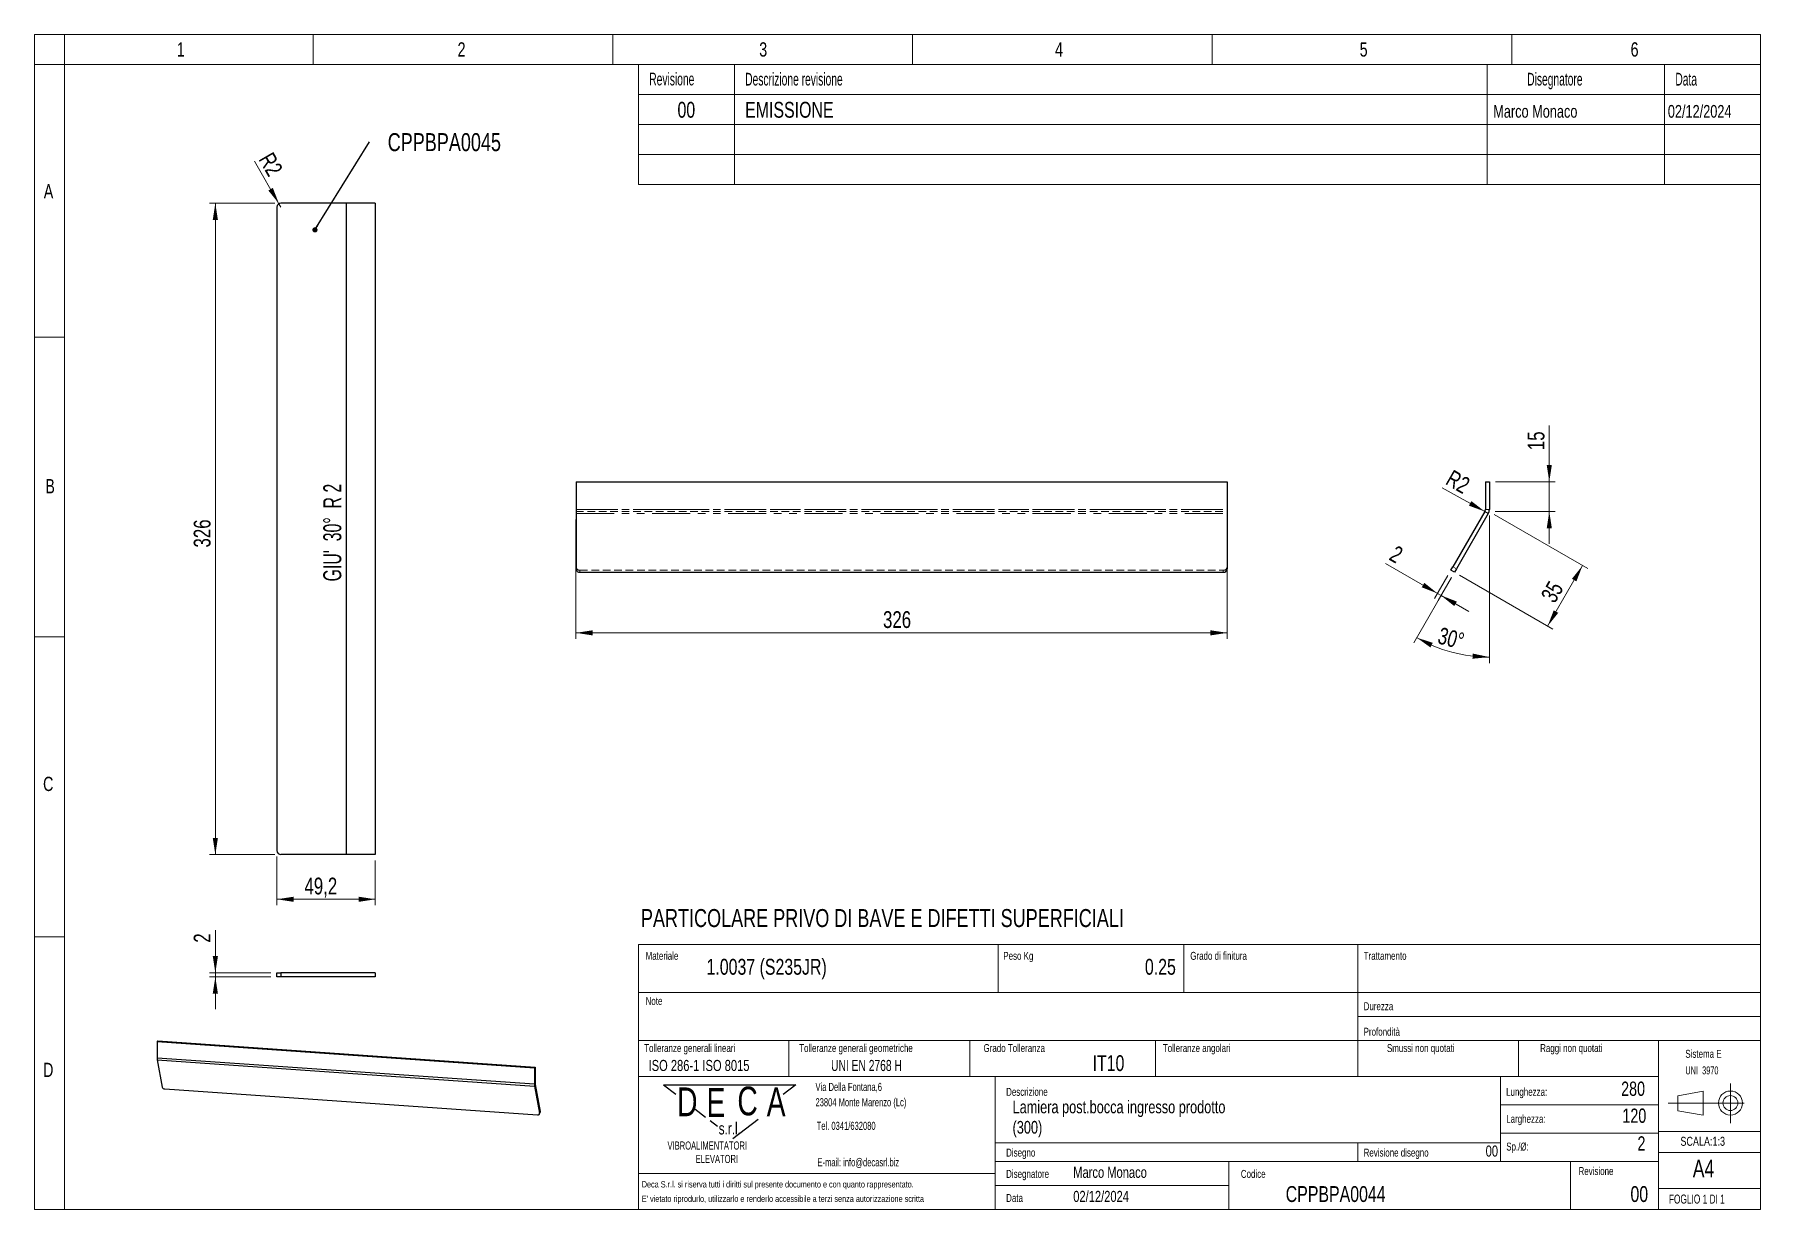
# Model space of a CAD drawing. Header units: millimetres. Extents: x 14 to 878, y 20 to 608.
import ezdxf

# ---------------------------------------------------------------- set-up
doc = ezdxf.new("R2010")
doc.units = ezdxf.units.MM
doc.header["$LTSCALE"] = 3
for name, pattern in [('CENTERX2', [20.32, 12.7, -2.54, 2.54, -2.54]), ('HIDDEN', [1.905, 1.27, -0.635]), ('PHANTOM', [12.7, 6.35, -1.27, 1.27, -1.27, 1.27, -1.27])]:
    doc.linetypes.add(name, pattern=pattern)
doc.layers.add('FORMAT', color=7, linetype='Continuous')
doc.layers.add('TESTO', color=179, linetype='Continuous')
doc.styles.add('SLDTEXTSTYLE0', font='TXT', dxfattribs={"width": 0.75})
doc.styles.add('SLDTEXTSTYLE1', font='TXT', dxfattribs={"width": 0.605})
doc.styles.add('SLDTEXTSTYLE2', font='TXT', dxfattribs={"width": 0.732984})
doc.styles.add('SLDTEXTSTYLE3', font='TXT', dxfattribs={"width": 0.643617})
doc.styles.add('SLDTEXTSTYLE4', font='TXT', dxfattribs={"width": 0.694444})
doc.styles.add('SLDTEXTSTYLE5', font='TXT', dxfattribs={"width": 0.692308})
doc.styles.add('SLDTEXTSTYLE6', font='TXT', dxfattribs={"width": 0.660714})
doc.dimstyles.new('SLDDIMSTYLE0', dxfattribs={"dimtxt": 8.4, "dimasz": 8.4, "dimexe": 0, "dimexo": 0.0625, "dimgap": 2.1, "dimtad": 1, "dimrnd": 1e-09, "dimzin": 12, "dimdsep": 46, "dimtxsty": 'SLDTEXTSTYLE0', "dimsah": 1, "dimcen": 0.09, "dimadec": 0, "dimazin": 3, "dimtfac": 1, "dimtofl": 0, "dimtmove": 0, "dimatfit": 3, "dimfxl": 1, "dimfrac": 2, "dimtolj": 1, "dimtzin": 12, "dimarcsym": 0})
doc.dimstyles.new('SLDDIMSTYLE1', dxfattribs={"dimtxt": 8.4, "dimasz": 8.4, "dimexe": 0, "dimexo": 0.0625, "dimgap": 2.1, "dimtad": 1, "dimdec": 1, "dimrnd": 1e-09, "dimzin": 12, "dimdsep": 46, "dimtxsty": 'SLDTEXTSTYLE0', "dimsah": 1, "dimcen": 0.09, "dimadec": 0, "dimazin": 3, "dimtfac": 1, "dimtdec": 1, "dimtofl": 0, "dimtmove": 0, "dimatfit": 3, "dimfxl": 1, "dimfrac": 2, "dimtolj": 1, "dimtzin": 12, "dimarcsym": 0})
doc.dimstyles.new('SLDDIMSTYLE2', dxfattribs={"dimtxt": 8.4, "dimasz": 8.4, "dimexe": 0, "dimexo": 0.0625, "dimgap": 2.1, "dimtad": 1, "dimdec": 1, "dimrnd": 1e-09, "dimzin": 12, "dimdsep": 46, "dimtxsty": 'SLDTEXTSTYLE0', "dimsah": 1, "dimcen": 0.09, "dimadec": 0, "dimazin": 3, "dimtfac": 1, "dimtdec": 1, "dimtmove": 0, "dimatfit": 0, "dimfxl": 1, "dimfrac": 2, "dimtolj": 1, "dimtzin": 12, "dimarcsym": 0})
doc.dimstyles.new('SLDDIMSTYLE3', dxfattribs={"dimtxt": 8.4, "dimasz": 8.4, "dimexe": 0, "dimexo": 0.0625, "dimgap": 2.1, "dimtad": 1, "dimdec": 4, "dimlfac": 3, "dimzin": 12, "dimdsep": 46, "dimtxsty": 'SLDTEXTSTYLE0', "dimsah": 1, "dimcen": 0.09, "dimazin": 3, "dimtfac": 1, "dimtofl": 0, "dimtmove": 0, "dimatfit": 3, "dimfxl": 1, "dimfrac": 2, "dimtolj": 1, "dimtzin": 12, "dimarcsym": 0})
doc.dimstyles.new('SLDDIMSTYLE4', dxfattribs={"dimtxt": 8.4, "dimasz": 8.4, "dimexe": 0, "dimexo": 0.0625, "dimgap": 2.1, "dimtad": 1, "dimrnd": 1e-09, "dimzin": 12, "dimdsep": 46, "dimtxsty": 'SLDTEXTSTYLE0', "dimsah": 1, "dimcen": 0.09, "dimadec": 0, "dimazin": 3, "dimtfac": 1, "dimtmove": 0, "dimatfit": 0, "dimfxl": 1, "dimfrac": 2, "dimtolj": 1, "dimtzin": 12, "dimarcsym": 0})
doc.dimstyles.new('SLDDIMSTYLE5', dxfattribs={"dimtxt": 8.4, "dimasz": 8.4, "dimexe": 0, "dimexo": 0.0625, "dimgap": 2.1, "dimtad": 1, "dimrnd": 1e-09, "dimzin": 12, "dimdsep": 46, "dimtxsty": 'SLDTEXTSTYLE0', "dimsah": 1, "dimcen": 0, "dimadec": 0, "dimazin": 3, "dimtfac": 1, "dimtofl": 0, "dimtmove": 1, "dimatfit": 3, "dimfxl": 1, "dimfrac": 2, "dimtolj": 1, "dimtzin": 12, "dimarcsym": 0})
doc.dimstyles.new('SLDDIMSTYLE6', dxfattribs={"dimtxt": 8.4, "dimasz": 8.4, "dimexe": 0, "dimexo": 0.0625, "dimgap": 2.1, "dimtad": 1, "dimrnd": 1e-09, "dimzin": 12, "dimdsep": 46, "dimtxsty": 'SLDTEXTSTYLE0', "dimsah": 1, "dimcen": 0, "dimadec": 0, "dimazin": 3, "dimtfac": 1, "dimtofl": 0, "dimtmove": 0, "dimatfit": 3, "dimfxl": 1, "dimfrac": 2, "dimtolj": 1, "dimtzin": 12, "dimarcsym": 0})
doc.dimstyles.new('SLDDIMSTYLE7', dxfattribs={"dimtxt": 0.18, "dimasz": 2.584615, "dimexe": 0, "dimexo": 0.0625, "dimgap": 0, "dimtad": 0, "dimtih": 1, "dimtoh": 1, "dimdec": 0, "dimrnd": 1e-09, "dimzin": 0, "dimdsep": 46, "dimtxsty": 'Standard', "dimblk1": 'DOT', "dimblk2": 'DOT', "dimsah": 1, "dimcen": 0.09, "dimadec": 0, "dimazin": 0, "dimtfac": 2.584615, "dimtdec": 0, "dimtofl": 0, "dimtmove": 0, "dimatfit": 3, "dimldrblk": 'DOT', "dimfxl": 1, "dimfrac": 2, "dimtolj": 1, "dimtzin": 0, "dimarcsym": 0})

# ---------------------------------------------------------------- blocks, each defined once
blk = doc.blocks.new('SW_NOTE_0')
at = {"color": 0, "linetype": 'Continuous', "lineweight": 0, "insert": (0, 116), "char_height": 90, "attachment_point": 1, "style": 'SLDTEXTSTYLE0'}
blk.add_mtext('PARTICOLARE PRIVO DI BAVE E DIFETTI SUPERFICIALI', dxfattribs=at)
blk = doc.blocks.new('Particolare privo di bave e dif.sup.')
at = {"color": 7, "linetype": 'Continuous', "lineweight": 0}
blk.add_blockref('SW_NOTE_0', (8.2, -5.8), dxfattribs=at)
blk = doc.blocks.new('_D')
at = {"color": 7, "linetype": 'Continuous', "lineweight": 0}
for p, q in [((284.58, 365.09), (284.58, 305.37)), ((610.58, 365.09), (610.58, 305.37)), ((284.58, 308.37), (610.58, 308.37))]:
    blk.add_line(p, q, dxfattribs=at)
at = {"color": 7, "linetype": 'Continuous', "lineweight": 18}
for points in [[(284.58, 308.37), (292.98, 307.08), (292.98, 309.66)], [(610.58, 308.37), (602.18, 309.66), (602.18, 307.08)]]:
    blk.add_solid(points, dxfattribs=at)
at = {"color": 7, "linetype": 'Continuous', "lineweight": 18, "insert": (438.27, 319.2), "char_height": 8.4, "attachment_point": 1, "style": 'SLDTEXTSTYLE0'}
blk.add_mtext('326', dxfattribs=at)
blk = doc.blocks.new('_D_1')
at = {"color": 7, "linetype": 'Continuous', "lineweight": 0}
for p, q in [((744.26, 367.55), (791.05, 340.54)), ((726.89, 337.19), (773.56, 310.24)), ((788.45, 342.04), (770.96, 311.74))]:
    blk.add_line(p, q, dxfattribs=at)
at = {"color": 7, "linetype": 'Continuous', "lineweight": 18}
for points in [[(788.45, 342.04), (783.13, 335.41), (785.37, 334.12)], [(770.96, 311.74), (776.28, 318.37), (774.04, 319.66)]]:
    blk.add_solid(points, dxfattribs=at)
at = {"color": 7, "linetype": 'Continuous', "lineweight": 18, "insert": (767.23, 326.93), "char_height": 8.4, "attachment_point": 1, "rotation": 60, "style": 'SLDTEXTSTYLE0'}
blk.add_mtext('35', dxfattribs=at)
blk = doc.blocks.new('_D_2')
at = {"color": 7, "linetype": 'Continuous', "lineweight": 0}
for p, q in [((771.8, 384.02), (771.8, 412.21)), ((744.8, 384.02), (774.8, 384.02)), ((771.8, 369.05), (771.8, 384.02)), ((744.66, 369.05), (774.8, 369.05)), ((771.8, 369.05), (771.8, 352.9))]:
    blk.add_line(p, q, dxfattribs=at)
at = {"color": 7, "linetype": 'Continuous', "lineweight": 18}
for points in [[(771.8, 384.02), (773.09, 392.42), (770.51, 392.42)], [(771.8, 369.05), (770.51, 360.65), (773.09, 360.65)]]:
    blk.add_solid(points, dxfattribs=at)
at = {"color": 7, "linetype": 'Continuous', "lineweight": 18, "insert": (760.97, 399.8), "char_height": 8.4, "attachment_point": 1, "rotation": 90, "style": 'SLDTEXTSTYLE0'}
blk.add_mtext('15', dxfattribs=at)
blk = doc.blocks.new('_D_3')
at = {"color": 7, "linetype": 'Continuous', "lineweight": 0}
for p, q in [((741.8, 367.09), (741.8, 293.23)), ((722.79, 336.09), (703.91, 303.38))]:
    blk.add_line(p, q, dxfattribs=at)
at = {"color": 7, "linetype": 'Continuous', "lineweight": 18}
blk.add_arc((741.8, 369.02), 72.79, 240, 270, dxfattribs=at)
for points in [[(705.41, 305.98), (712.33, 301.05), (713.49, 303.36)], [(741.8, 296.23), (733.49, 298), (733.34, 295.42)]]:
    blk.add_solid(points, dxfattribs=at)
at = {"color": 7, "linetype": 'Continuous', "lineweight": 18, "insert": (717.6, 311.35), "char_height": 8.4, "attachment_point": 1, "rotation": 345, "style": 'SLDTEXTSTYLE0'}
blk.add_mtext('30°', dxfattribs=at)
blk = doc.blocks.new('_D_4')
at = {"color": 7, "linetype": 'Continuous', "lineweight": 0}
for p, q in [((715.86, 328.09), (689.87, 343.1)), ((721.06, 337.09), (714.36, 325.49)), ((722.79, 336.09), (716.1, 324.49)), ((717.6, 327.09), (715.86, 328.09)), ((717.6, 327.09), (731.58, 319.01))]:
    blk.add_line(p, q, dxfattribs=at)
at = {"color": 7, "linetype": 'Continuous', "lineweight": 18}
for points in [[(715.86, 328.09), (709.23, 333.41), (707.94, 331.17)], [(717.6, 327.09), (724.22, 321.77), (725.52, 324.01)]]:
    blk.add_solid(points, dxfattribs=at)
at = {"color": 7, "linetype": 'Continuous', "lineweight": 18, "insert": (695.29, 352.48), "char_height": 8.4, "attachment_point": 1, "rotation": 330, "style": 'SLDTEXTSTYLE0'}
blk.add_mtext('2', dxfattribs=at)
blk = doc.blocks.new('_D_5')
at = {"color": 7, "linetype": 'Continuous', "lineweight": 0}
blk.add_line((739.53, 369.09), (718.11, 380.93), dxfattribs=at)
at = {"color": 7, "linetype": 'Continuous', "lineweight": 18}
blk.add_solid([(739.53, 369.09), (732.81, 374.28), (731.56, 372.02)], dxfattribs=at)
at = {"color": 7, "linetype": 'Continuous', "lineweight": 18, "insert": (723.53, 390.31), "char_height": 8.4, "attachment_point": 1, "rotation": 330, "style": 'SLDTEXTSTYLE0'}
blk.add_mtext('R2', dxfattribs=at)
blk = doc.blocks.new('_D_6')
at = {"color": 7, "linetype": 'Continuous', "lineweight": 0}
for p, q in [((133.9, 523.38), (101.04, 523.38)), ((104.04, 523.38), (104.04, 197.38)), ((133.9, 197.38), (101.04, 197.38))]:
    blk.add_line(p, q, dxfattribs=at)
at = {"color": 7, "linetype": 'Continuous', "lineweight": 18}
for points in [[(104.04, 523.38), (102.74, 514.98), (105.33, 514.98)], [(104.04, 197.38), (105.33, 205.78), (102.74, 205.78)]]:
    blk.add_solid(points, dxfattribs=at)
at = {"color": 7, "linetype": 'Continuous', "lineweight": 18, "insert": (93.21, 351.07), "char_height": 8.4, "attachment_point": 1, "rotation": 90, "style": 'SLDTEXTSTYLE0'}
blk.add_mtext('326', dxfattribs=at)
blk = doc.blocks.new('_D_7')
at = {"color": 7, "linetype": 'Continuous', "lineweight": 0}
for p, q in [((134.9, 196.38), (134.9, 172.03)), ((184.12, 194.38), (184.12, 172.03)), ((134.9, 175.03), (184.12, 175.03))]:
    blk.add_line(p, q, dxfattribs=at)
at = {"color": 7, "linetype": 'Continuous', "lineweight": 18}
for points in [[(134.9, 175.03), (143.3, 173.74), (143.3, 176.32)], [(184.12, 175.03), (175.72, 176.32), (175.72, 173.74)]]:
    blk.add_solid(points, dxfattribs=at)
at = {"color": 7, "linetype": 'Continuous', "lineweight": 18, "insert": (148.65, 185.86), "char_height": 8.4, "attachment_point": 1, "style": 'SLDTEXTSTYLE0'}
blk.add_mtext('49,2', dxfattribs=at)
blk = doc.blocks.new('_D_8')
at = {"color": 7, "linetype": 'Continuous', "lineweight": 0}
for q in [(123.64, 544.34), (136.9, 521.38)]:
    blk.add_line((135.9, 523.11), q, dxfattribs=at)
at = {"color": 7, "linetype": 'Continuous', "lineweight": 18}
blk.add_solid([(135.9, 523.11), (132.82, 531.03), (130.58, 529.74)], dxfattribs=at)
at = {"color": 7, "linetype": 'Continuous', "lineweight": 18, "insert": (132.75, 549.6), "char_height": 8.4, "attachment_point": 1, "rotation": 300, "style": 'SLDTEXTSTYLE0'}
blk.add_mtext('R2', dxfattribs=at)
blk = doc.blocks.new('SW_NOTE_0_1')
at = {"color": 0, "linetype": 'Continuous', "lineweight": 0, "insert": (37.46, 4.38), "char_height": 9, "attachment_point": 2, "style": 'SLDTEXTSTYLE0'}
blk.add_mtext('CPPBPA0045', dxfattribs=at)
blk = doc.blocks.new('_Dot')
at = {"color": 0, "linetype": 'ByBlock', "lineweight": -2}
blk.add_line((-0.5, 0), (-1, 0), dxfattribs=at)
at = {"color": 0, "linetype": 'ByBlock', "const_width": 0.5}
blk.add_lwpolyline([(-0.25, 0, 1), (0.25, 0, 1)], format="xyb", close=True, dxfattribs=at)
blk = doc.blocks.new('_D_9')
at = {"color": 7, "linetype": 'Continuous', "lineweight": 0}
for p, q in [((104.04, 138.19), (104.04, 159.51)), ((131.9, 138.19), (101.04, 138.19)), ((131.9, 136.19), (101.04, 136.19)), ((104.04, 136.19), (104.04, 138.19)), ((104.04, 136.19), (104.04, 120.04))]:
    blk.add_line(p, q, dxfattribs=at)
at = {"color": 7, "linetype": 'Continuous', "lineweight": 18}
for points in [[(104.04, 138.19), (105.33, 146.59), (102.74, 146.59)], [(104.04, 136.19), (102.74, 127.79), (105.33, 127.79)]]:
    blk.add_solid(points, dxfattribs=at)
at = {"color": 7, "linetype": 'Continuous', "lineweight": 18, "insert": (93.21, 153.3), "char_height": 8.4, "attachment_point": 1, "rotation": 90, "style": 'SLDTEXTSTYLE0'}
blk.add_mtext('2', dxfattribs=at)

msp = doc.modelspace()

# ---------------------------------------------------------------- linework, layer by layer
at = {"color": 7, "linetype": 'Continuous', "lineweight": 18}
for p, q in [((13.521642, 592.794797), (13.521642, 607.794797)), ((13.521642, 607.794797), (28.521642, 607.794797)), ((28.521642, 607.794797), (877.521642, 607.794797)), ((28.521642, 592.794797), (28.521642, 607.794797)), ((153.021642, 607.794797), (153.021642, 592.794797)), ((303.021642, 607.794797), (303.021642, 592.794797)), ((453.021642, 607.794797), (453.021642, 592.794797)), ((603.021642, 607.794797), (603.021642, 592.794797)), ((753.021642, 607.794797), (753.021642, 592.794797)), ((877.521642, 607.794797), (877.521642, 592.794797)), ((13.521642, 19.794797), (13.521642, 592.794797)), ((13.521642, 592.794797), (28.521642, 592.794797)), ((28.521642, 19.794797), (28.521642, 592.794797)), ((28.521642, 592.794797), (877.521642, 592.794797)), ((877.521642, 592.794797), (315.921642, 592.794797)), ((315.921642, 592.794797), (877.521642, 592.794797)), ((315.921642, 577.794797), (315.921642, 592.794797)), ((315.921642, 592.794797), (877.521642, 592.794797)), ((363.921642, 577.794797), (363.921642, 592.794797)), ((740.75738, 577.794797), (740.75738, 592.794797)), ((829.521642, 577.794797), (829.521642, 592.794797)), ((877.521642, 19.794797), (877.521642, 592.794797)), ((877.521642, 577.794797), (877.521642, 592.794797)), ((877.521642, 577.794797), (877.521642, 592.794797)), ((315.921642, 577.794797), (877.521642, 577.794797)), ((315.921642, 577.794797), (315.921642, 532.794797)), ((363.921642, 577.794797), (363.921642, 532.794797)), ((740.75738, 577.794797), (740.75738, 532.794797)), ((829.521642, 577.794797), (829.521642, 532.794797)), ((877.521642, 577.794797), (877.521642, 532.794797)), ((877.521642, 577.794797), (877.521642, 532.794797)), ((315.921642, 562.794797), (877.521642, 562.794797)), ((315.921642, 547.794797), (877.521642, 547.794797)), ((315.921642, 532.794797), (877.521642, 532.794797)), ((28.521642, 456.294797), (13.521642, 456.294797)), ((28.521642, 306.294797), (13.521642, 306.294797)), ((28.521642, 156.294797), (13.521642, 156.294797)), ((315.888582, 152.402315), (315.888582, 19.802315)), ((315.888582, 152.402315), (877.489434, 152.402315)), ((495.888582, 152.402315), (495.888582, 128.402315)), ((588.888582, 152.402315), (588.888582, 128.402315)), ((675.888582, 128.402315), (675.888582, 152.402315)), ((877.489434, 152.402315), (877.489434, 19.802315)), ((877.521642, 152.394797), (877.521642, 19.794797)), ((315.888582, 128.402315), (877.489434, 128.402315)), ((675.888582, 128.402315), (675.888582, 104.399575)), ((675.888582, 116.402315), (877.489434, 116.402315)), ((315.888582, 104.399575), (877.489434, 104.399575)), ((391.088159, 104.399575), (391.088159, 86.402315)), ((481.680661, 104.399575), (481.680661, 86.402315)), ((574.620919, 104.399575), (574.620919, 86.402315)), ((675.937913, 104.399575), (675.937913, 86.402315)), ((756.323331, 104.399575), (756.323331, 86.402315)), ((826.488582, 104.399575), (826.488582, 19.802315)), ((315.888582, 86.402315), (494.388582, 86.402315)), ((494.388582, 86.402315), (494.388582, 19.802315)), ((494.388582, 86.402315), (826.488582, 86.402315)), ((747.38123, 86.402315), (747.38123, 72.202315)), ((848.913756, 78.98703), (836.151434, 76.73703)), ((848.913756, 78.98703), (848.852692, 66.98703)), ((747.38123, 72.202315), (747.38123, 58.002315)), ((747.38123, 72.202315), (826.488582, 72.202315)), ((836.151434, 76.73703), (836.151434, 69.23703)), ((848.852692, 66.98703), (836.151434, 69.23703)), ((494.388582, 53.102315), (747.38123, 53.102315)), ((675.937913, 53.102315), (675.937913, 43.802315)), ((747.38123, 58.002315), (747.38123, 43.802315)), ((747.38123, 58.002315), (826.488582, 58.002315)), ((826.488582, 58.802315), (877.489434, 58.802315)), ((826.489434, 58.802315), (877.489434, 58.802315)), ((826.489434, 58.802315), (826.489434, 19.802315)), ((494.388582, 43.802315), (826.488582, 43.802315)), ((611.451343, 43.802315), (611.451343, 19.802315)), ((782.407414, 43.802315), (782.407414, 19.802315)), ((826.489434, 48.302315), (877.489434, 48.302315)), ((315.888582, 37.802315), (494.585069, 37.802315)), ((611.451343, 31.802315), (494.388582, 31.802315)), ((826.489434, 30.302315), (877.489434, 30.302315)), ((13.521642, 19.794797), (28.521642, 19.794797)), ((28.521642, 19.794797), (877.521642, 19.794797)), ((315.888582, 19.802315), (877.489434, 19.802315)), ((315.889434, 19.802315), (877.489434, 19.802315)), ((315.920791, 19.794797), (877.521642, 19.794797))]:
    msp.add_line(p, q, dxfattribs=at)
at = {"color": 7, "linetype": 'Continuous', "lineweight": 25}
for p, q in [((134.901265, 521.376453), (134.901265, 199.376453)), ((184.118085, 523.376453), (136.901265, 523.376453)), ((184.118085, 523.376453), (184.118085, 197.376453)), ((284.58347, 384.016938), (610.58347, 384.016938)), ((284.58347, 384.016938), (284.58347, 370.088734)), ((610.58347, 384.016938), (610.58347, 370.088734)), ((739.800679, 384.016938), (739.800679, 370.088734)), ((739.800679, 384.016938), (741.800679, 384.016938)), ((741.800679, 384.016938), (741.800679, 370.088734)), ((284.58347, 370.088734), (284.58347, 368.088734)), ((284.58347, 368.088734), (284.58347, 340.420779)), ((610.58347, 370.088734), (610.58347, 368.088734)), ((610.58347, 368.088734), (610.58347, 340.420779)), ((739.53273, 369.088734), (723.558628, 341.420779)), ((741.264781, 368.088734), (725.290679, 340.420779)), ((286.58347, 338.688728), (608.58347, 338.688728)), ((722.558628, 339.688728), (723.558628, 341.420779)), ((724.290679, 338.688728), (722.558628, 339.688728)), ((725.290679, 340.420779), (724.290679, 338.688728)), ((184.118085, 197.376453), (136.901265, 197.376453)), ((134.901265, 136.194111), (134.901265, 138.194111)), ((134.901265, 138.194111), (136.901265, 138.194111)), ((136.901265, 136.194111), (134.901265, 136.194111)), ((136.901265, 138.194111), (136.901265, 136.194111)), ((184.118085, 138.194111), (136.901265, 138.194111)), ((184.118085, 136.194111), (136.901265, 136.194111)), ((184.118085, 138.194111), (184.118085, 136.194111)), ((75.179274, 104.118963), (74.868691, 103.818963)), ((74.868691, 103.818963), (74.868691, 95.746796)), ((74.868691, 103.818963), (263.803783, 90.716248)), ((75.179274, 104.118963), (264.114365, 91.016248)), ((74.868691, 95.746796), (263.803783, 82.644081)), ((74.951911, 94.66807), (263.887003, 81.565355)), ((74.951911, 94.66807), (77.432552, 81.02907)), ((264.114365, 91.016248), (263.803783, 90.716248)), ((263.803783, 90.716248), (263.803783, 82.644081)), ((264.114365, 91.016248), (264.114365, 82.944081)), ((78.746955, 80.094865), (265.363824, 67.152919)), ((263.803783, 82.644081), (264.114365, 82.944081)), ((264.155976, 82.404718), (263.887003, 81.565355)), ((263.887003, 81.565355), (266.367644, 67.926354)), ((264.155976, 82.404718), (266.636617, 68.765717)), ((266.351293, 67.640543), (266.620266, 68.479906)), ((266.367644, 67.926354), (266.636617, 68.765717))]:
    msp.add_line(p, q, dxfattribs=at)
at = {"color": 7, "linetype": 'Continuous'}
msp.add_line((169.519675, 523.376453), (169.519675, 197.376453), dxfattribs=at)
at = {"color": 8, "linetype": 'PHANTOM', "lineweight": 18}
for p, q in [((284.58347, 370.088734), (610.58347, 370.088734)), ((284.58347, 368.088734), (610.58347, 368.088734)), ((741.264781, 368.088734), (739.53273, 369.088734)), ((739.800679, 370.088734), (741.800679, 370.088734)), ((723.558628, 341.420779), (725.290679, 340.420779))]:
    msp.add_line(p, q, dxfattribs=at)
at = {"color": 7, "linetype": 'HIDDEN', "lineweight": 18}
for p, q in [((284.58347, 370.088734), (610.58347, 370.088734)), ((284.58347, 369.088734), (610.58347, 369.088734)), ((739.53273, 369.088734), (741.264781, 368.088734)), ((741.800679, 370.088734), (739.800679, 370.088734)), ((286.58347, 339.688728), (608.58347, 339.688728)), ((286.58347, 338.688728), (286.58347, 339.688728)), ((608.58347, 339.688728), (608.58347, 338.688728)), ((725.290679, 340.420779), (723.558628, 341.420779))]:
    msp.add_line(p, q, dxfattribs=at)
at = {"color": 7, "linetype": 'CENTERX2', "lineweight": 18}
for p, q in [((862.469906, 82.828893), (862.469906, 63.044241)), ((831.290644, 73.072855), (871.7836, 73.072855))]:
    msp.add_line(p, q, dxfattribs=at)
at = {"color": 7, "linetype": 'Continuous', "lineweight": 25, "flags": 128}
for points in [[(265.363824, 67.152919), (265.586972, 67.153643), (265.795576, 67.187151), (265.981621, 67.252154), (266.137956, 67.346157), (266.258574, 67.465545), (266.338839, 67.60573), (266.375668, 67.761327), (266.367644, 67.926354)], [(266.636617, 68.765717), (266.644641, 68.60069), (266.620266, 68.479906)]]:
    msp.add_lwpolyline(points, dxfattribs=at)
at = {"color": 7, "linetype": 'Continuous', "lineweight": 18}
for radius in [6, 3.75]:
    msp.add_circle((862.469906, 73.072855), radius, dxfattribs=at)
at = {"color": 7, "linetype": 'Continuous', "lineweight": 25}
for centre, radius, start, end in [((136.901265, 521.376453), 2, 90, 180), ((737.800679, 370.088734), 2, 330, 0), ((737.800679, 370.088734), 4, 330, 0), ((286.45847, 340.565116), 1.880547, 184.401949652, 273.811261049), ((608.70847, 340.565116), 1.880547, 266.188738951, 355.598050348), ((136.901265, 199.376453), 2, 180, 270), ((81.070827, 95.682699), 6.202468, 179.407884883, 189.415026984), ((78.751955, 81.493668), 1.398811, 199.398581492, 269.7952123), ((270.005919, 82.579983), 6.202468, 179.407884883, 189.415026984), ((267.215434, 82.912032), 3.101234, 179.407884883, 189.415026984)]:
    msp.add_arc(centre, radius, start, end, dxfattribs=at)
at = {"color": 7, "linetype": 'HIDDEN', "lineweight": 18}
for centre, start, end in [((286.45847, 341.565116), 184.401949652, 273.811261049), ((608.70847, 341.565116), 266.188738951, 355.598050348)]:
    msp.add_arc(centre, 1.880547, start, end, dxfattribs=at)
at = {"layer": 'TESTO'}
for p, q in [((328.343185, 82.226339), (394.556372, 82.226339)), ((328.343185, 82.226339), (334.572343, 77.440982)), ((394.556372, 82.226339), (388.272551, 77.398989)), ((344.031735, 70.174098), (349.452908, 66.009451)), ((351.745802, 64.283769), (355.40991, 61.416206)), ((375.738019, 64.877242), (363.145397, 55.203352))]:
    msp.add_line(p, q, dxfattribs=at)

# ---------------------------------------------------------------- block references
at = {"color": 7, "linetype": 'Continuous', "lineweight": 0}
msp.add_blockref('SW_NOTE_0_1', (181.214617, 554.060325), dxfattribs=at)
at = {"color": 7, "linetype": 'Continuous', "xscale": 0.1, "yscale": 0.1, "zscale": 0.1}
msp.add_blockref('Particolare privo di bave e dif.sup.', (316.27265, 159.111008), dxfattribs=at)

# ---------------------------------------------------------------- texts
at = {"color": 7, "linetype": 'Continuous', "lineweight": 0}
for s, insert, char_height, attachment_point, style in [('1', (84.768782, 603.903924), 7.14375, 1, 'SLDTEXTSTYLE0'), ('2', (225.307915, 603.903924), 7.14375, 1, 'SLDTEXTSTYLE0'), ('3', (376.302169, 603.903924), 7.14375, 1, 'SLDTEXTSTYLE0'), ('4', (524.381512, 603.903924), 7.14375, 1, 'SLDTEXTSTYLE0'), ('5', (676.88137, 603.903924), 7.14375, 1, 'SLDTEXTSTYLE0'), ('6', (812.507676, 603.903924), 7.14375, 1, 'SLDTEXTSTYLE0'), ('Revisione', (321.260145, 588.68121), 6.35, 1, 'SLDTEXTSTYLE1'), ('Descrizione revisione', (369.266094, 588.626257), 6.35, 1, 'SLDTEXTSTYLE1'), ('Disegnatore', (760.744324, 588.626257), 6.35, 1, 'SLDTEXTSTYLE1'), ('Data', (834.900138, 588.626257), 6.35, 1, 'SLDTEXTSTYLE1'), ('00', (335.38392, 574.103562), 7.9375, 1, 'SLDTEXTSTYLE0'), ('EMISSIONE', (369.266094, 574.103562), 7.9375, 1, 'SLDTEXTSTYLE0'), ('Marco Monaco', (743.75646, 572.524598), 6.35, 1, 'SLDTEXTSTYLE0'), ('02/12/2024', (831.14417, 572.524598), 6.35, 1, 'SLDTEXTSTYLE0'), ('A', (18.1448, 532.921609), 7.14375, 1, 'SLDTEXTSTYLE0'), ('B', (18.93855, 385.336725), 7.14375, 1, 'SLDTEXTSTYLE0'), ('C', (17.800842, 236.338048), 7.14375, 1, 'SLDTEXTSTYLE0'), ('Materiale', (319.435807, 148.720539), 3.96875, 1, 'SLDTEXTSTYLE0'), ('Peso Kg', (498.497091, 148.720539), 3.96875, 1, 'SLDTEXTSTYLE0'), ('Grado di finitura', (592.085009, 148.720539), 3.96875, 1, 'SLDTEXTSTYLE0'), ('Trattamento', (678.888582, 148.720539), 3.96875, 1, 'SLDTEXTSTYLE0'), ('1.0037 (S235JR)', (349.922022, 145.210791), 7.9375, 1, 'SLDTEXTSTYLE0'), ('0.25', (584.867294, 145.210791), 7.9375, 3, 'SLDTEXTSTYLE0'), ('Note', (319.435807, 126.121106), 3.96875, 1, 'SLDTEXTSTYLE0'), ('Durezza', (678.861788, 123.48712), 3.96875, 1, 'SLDTEXTSTYLE0'), ('Profondità', (678.861788, 110.728609), 3.96875, 1, 'SLDTEXTSTYLE0'), ('Tolleranze generali lineari', (318.72462, 102.560971), 3.96875, 1, 'SLDTEXTSTYLE0'), ('Tolleranze generali geometriche', (396.317835, 102.560971), 3.96875, 1, 'SLDTEXTSTYLE0'), ('Grado Tolleranza', (488.597637, 102.560971), 3.96875, 1, 'SLDTEXTSTYLE0'), ('IT10', (543.162111, 97.00884), 7.9375, 1, 'SLDTEXTSTYLE0'), ('Tolleranze angolari', (578.360009, 102.560971), 3.96875, 1, 'SLDTEXTSTYLE0'), ('Smussi non quotati', (690.539324, 102.560971), 3.96875, 1, 'SLDTEXTSTYLE0'), ('Raggi non quotati', (767.227256, 102.560971), 3.96875, 1, 'SLDTEXTSTYLE0'), ('Sistema E', (839.903022, 99.670197), 3.96875, 1, 'SLDTEXTSTYLE0'), ('D', (17.800842, 93.215613), 7.14375, 1, 'SLDTEXTSTYLE0'), ('ISO 286-1 ISO 8015', (320.917092, 94.640393), 5.55625, 1, 'SLDTEXTSTYLE0'), ('UNI EN 2768 H', (412.26186, 94.640393), 5.55625, 1, 'SLDTEXTSTYLE5'), ('UNI  3970', (839.903022, 91.37853), 3.96875, 1, 'SLDTEXTSTYLE4'), ('Descrizione', (499.910404, 80.641379), 3.96875, 1, 'SLDTEXTSTYLE0'), ('Lunghezza:', (750.190644, 80.641379), 3.96875, 1, 'SLDTEXTSTYLE0'), ('280', (819.728739, 83.799308), 7.14375, 3, 'SLDTEXTSTYLE0'), ('Lamiera post.bocca ingresso prodotto', (503.120797, 74.286875), 6.35, 1, 'SLDTEXTSTYLE0'), ('120', (820.355313, 70.297125), 7.14375, 3, 'SLDTEXTSTYLE0'), ('(300)', (503.120797, 64.099131), 6.35, 1, 'SLDTEXTSTYLE0'), ('Larghezza:', (750.238434, 67.139195), 3.96875, 1, 'SLDTEXTSTYLE0'), ('00', (746.143085, 51.813292), 5.55625, 3, 'SLDTEXTSTYLE0'), ('Sp./Ø:', (750.238434, 53.256864), 3.96875, 1, 'SLDTEXTSTYLE0'), ('2', (819.930252, 56.414794), 7.14375, 3, 'SLDTEXTSTYLE0'), ('SCALA:1:3', (837.440574, 56.161471), 4.5, 1, 'SLDTEXTSTYLE0'), ('Disegno', (499.910404, 50.234327), 3.96875, 1, 'SLDTEXTSTYLE0'), ('Revisione disegno', (678.861788, 50.234327), 3.96875, 1, 'SLDTEXTSTYLE0'), ('A4', (843.644482, 44.681571), 8.73125, 1, 'SLDTEXTSTYLE0'), ('Disegnatore', (499.910404, 39.590335), 3.96875, 1, 'SLDTEXTSTYLE0'), ('Marco Monaco', (533.49735, 41.169299), 5.55625, 1, 'SLDTEXTSTYLE0'), ('Codice', (617.390915, 39.590335), 3.96875, 1, 'SLDTEXTSTYLE0'), ('Revisione', (786.438793, 41.005039), 3.96875, 1, 'SLDTEXTSTYLE0'), ('Deca S.r.l. si riserva tutti i diritti sul presente documento e con quanto rappresentato.', (317.513328, 33.978058), 3.175, 1, 'SLDTEXTSTYLE0'), ("E' vietato riprodurlo, utilizzarlo e renderlo accessibile a terzi senza autorizzazione scritta", (317.513328, 26.744725), 3.175, 1, 'SLDTEXTSTYLE0'), ('Data', (499.910404, 27.534207), 3.96875, 1, 'SLDTEXTSTYLE0'), ('02/12/2024', (533.49735, 29.113172), 5.55625, 1, 'SLDTEXTSTYLE0'), ('CPPBPA0044', (639.852741, 31.481619), 7.9375, 1, 'SLDTEXTSTYLE0'), ('00', (821.284623, 31.481619), 7.9375, 3, 'SLDTEXTSTYLE0'), ('FOGLIO 1 DI 1', (831.658984, 27.25576), 4.5, 1, 'SLDTEXTSTYLE5')]:
    msp.add_mtext(s, dxfattribs=dict(at, insert=insert, char_height=char_height, attachment_point=attachment_point, style=style))
at = {"color": 7, "linetype": 'Continuous', "lineweight": 0, "insert": (158.085118, 358.535827), "char_height": 9, "attachment_point": 2, "rotation": 90, "style": 'SLDTEXTSTYLE6'}
msp.add_mtext("GIU'  30°  R 2", dxfattribs=at)
at = {"layer": 'FORMAT', "char_height": 4.05, "attachment_point": 1, "style": 'SLDTEXTSTYLE3'}
for s, insert in [('Via Della Fontana,6', (404.465917, 83.158722)), ('23804 Monte Marenzo (Lc)', (404.465917, 75.479438)), ('Tel. 0341/632080', (405.068626, 63.680008)), ('VIBROALIMENTATORI', (330.395182, 53.822855)), ('ELEVATORI', (344.466376, 47.096595)), ('E-mail: info@decasrl.biz', (405.457596, 45.428839))]:
    msp.add_mtext(s, dxfattribs=dict(at, insert=insert))
at = {"layer": 'TESTO', "attachment_point": 1, "style": 'SLDTEXTSTYLE2'}
for s, insert, char_height in [('D', (335.217122, 80.867872), 14.4), ('E', (349.922022, 80.549254), 14.4), ('C', (365.368738, 81.287871), 14.4), ('A', (380.06184, 80.867872), 14.4), ('s.r.l.', (356.029556, 63.340701), 6)]:
    msp.add_mtext(s, dxfattribs=dict(at, insert=insert, char_height=char_height))

# ---------------------------------------------------------------- dimensions: what is measured, and where the dimension line sits
at = {"color": 7, "linetype": 'Continuous', "lineweight": 18}
for center, mpoint, dimstyle, picture, middle in [((136.901265, 521.376453), (135.901265, 523.108504), 'SLDDIMSTYLE6', '_D_8', (126.40173, 539.562264)), ((737.800679, 370.088734), (739.53273, 369.088734), 'SLDDIMSTYLE5', '_D_5', (722.960963, 378.656496))]:
    dim = msp.add_radius_dim(center=center, mpoint=mpoint, dimstyle=dimstyle, dxfattribs=at)
    dim.commit()
    dim.dimension.update_dxf_attribs({"geometry": picture, "text_midpoint": middle, "dimtype": 164})
for base, p1, p2, angle, dimstyle, picture, middle in [((104.03524, 197.376453), (136.901265, 523.376453), (136.901265, 197.376453), 90, 'SLDDIMSTYLE0', '_D_6', (104.03524, 360.376453)), ((771.800679, 384.016938), (741.664382, 369.053458), (741.800679, 384.016938), 90, 'SLDDIMSTYLE2', '_D_2', (771.800679, 406.005635)), ((770.961753, 311.743171), (741.664382, 369.053458), (724.290679, 338.688728), 60, 'SLDDIMSTYLE1', '_D_1', (779.707623, 326.891462)), ((715.863025, 328.091602), (724.290679, 338.688728), (722.558628, 339.688728), 330, 'SLDDIMSTYLE4', '_D_4', (692.558628, 341.546402)), ((104.03524, 138.194111), (134.901265, 136.194111), (134.901265, 138.194111), 90, 'SLDDIMSTYLE4', '_D_9', (104.03524, 156.403774))]:
    dim = msp.add_linear_dim(base=base, p1=p1, p2=p2, angle=angle, dimstyle=dimstyle, dxfattribs=at)
    dim.commit()
    dim.dimension.update_dxf_attribs({"geometry": picture, "text_midpoint": middle, "dimtype": 160})
dim = msp.add_angular_dim_2l(base=(722.960933, 298.706048), line1=((741.800679, 370.088734), (741.800679, 384.016938)), line2=((724.290679, 338.688728), (741.264781, 368.088734)), dimstyle='SLDDIMSTYLE3', dxfattribs=at)
dim.commit()
dim.dimension.update_dxf_attribs({"geometry": '_D_3', "text_midpoint": (722.960933, 298.706048), "dimtype": 162})
for base, p1, p2, dimstyle, picture, middle in [((610.58347, 308.371046), (284.58347, 368.088734), (610.58347, 368.088734), 'SLDDIMSTYLE0', '_D', (447.58347, 308.371046)), ((184.118085, 175.030501), (134.901265, 199.376453), (184.118085, 197.376453), 'SLDDIMSTYLE1', '_D_7', (159.509675, 175.030501))]:
    dim = msp.add_linear_dim(base=base, p1=p1, p2=p2, dimstyle=dimstyle, dxfattribs=at)
    dim.commit()
    dim.dimension.update_dxf_attribs({"geometry": picture, "text_midpoint": middle, "dimtype": 160})

# ---------------------------------------------------------------- leaders
at = {"color": 7, "linetype": 'Continuous', "lineweight": 0}
msp.add_leader([(153.90759, 510.02675), (181.214617, 554.060325)], dimstyle='SLDDIMSTYLE7', dxfattribs=at)

doc.saveas('drawing.dxf')
